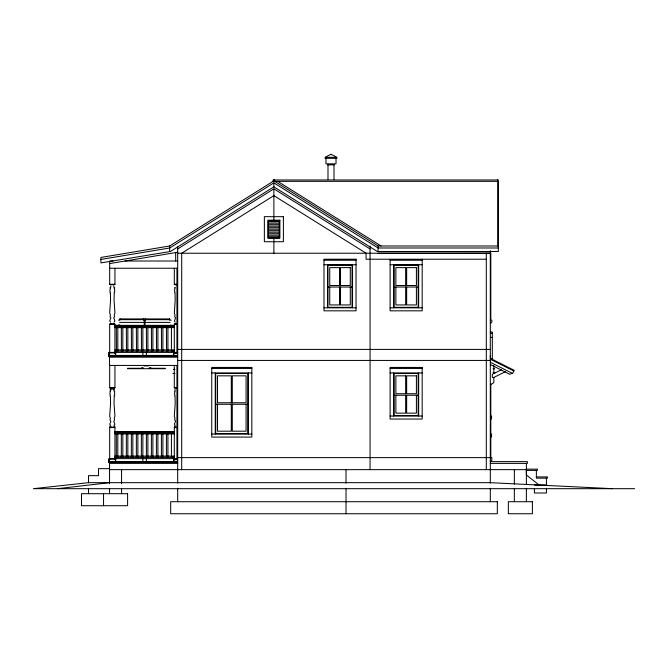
<?xml version="1.0" encoding="UTF-8"?>
<svg xmlns="http://www.w3.org/2000/svg" width="668" height="668" viewBox="0 0 668 668"><rect width="100%" height="100%" fill="white"/><g stroke="black" fill="none" stroke-linecap="round" stroke-linejoin="round"><path stroke-width="1" d="M108.926 355.418L109.56 352.412L108.926 352.913L108.926 355.418L109.56 352.412L177.688 352.412M108.926 461.63L109.56 458.624L108.926 459.125L108.926 461.63L109.56 458.624L177.688 458.624M174.189 458.624L173.555 461.63L174.189 458.624L173.555 459.626L177.688 459.626M175.484 318.285L174.381 320.957L175.208 322.151M175.484 421.491L174.381 424.163L175.208 425.357L174.381 426.368M174.306 352.412L173.555 353.414L173.555 355.418L174.189 352.412L173.555 353.414L177.688 353.414M173.555 459.626L174.306 458.624M109.752 426.368L110.579 425.357L109.752 424.163L110.855 421.491L110.003 419.972L110.404 418.385L109.677 416.197L110.546 403.798L110.437 396.483L109.836 395.974L110.437 395.389L109.802 393.627L110.437 391.673L109.869 391.106L110.738 390.588L110.738 389.319M491.506 419.045L491.565 416.106L490.813 416.039M491.506 437.081L491.565 434.142L490.813 434.075M114.938 352.412L115.689 352.913L115.055 352.412L115.689 355.418L115.689 352.913L108.926 352.913L109.56 352.412M114.938 458.624L115.689 459.125L115.055 458.624L115.689 461.63L115.689 459.125L108.926 459.125L109.56 458.624M114.687 389.026L109.928 389.026M114.036 322.151L114.863 320.957L113.76 317.592L114.612 316.766L114.211 315.179L114.938 312.666L114.069 300.592L114.178 293.277L114.779 292.768L114.178 292.183L114.812 290.421L114.178 288.467L114.746 287.9L113.869 287.382L113.869 286.113M108.926 352.913L109.677 352.412M108.926 459.125L109.677 458.624M498.328 247.987L378.088 247.987L273.88 182.857L273.88 186.831L170.423 251.494L100.91 262.908L100.91 257.439L169.672 245.983L273.88 180.853L378.088 245.983L498.328 245.983M273.88 182.857L169.672 247.987L100.91 259.443M177.688 248.955L273.88 188.835L370.072 248.955M501.367 369.771L492.316 374.297L492.316 377.462L493.819 377.462L505.359 371.692M511.797 373.329L509.834 374.305L490.312 364.544M175.367 287.382L174.498 287.9L175.066 288.467L174.431 290.421L175.066 292.183L174.465 292.768L175.066 293.277L175.175 300.592L174.306 312.991L175.033 315.179L174.632 316.766L175.484 317.592M175.367 390.588L174.498 391.106L175.066 391.673L174.431 393.627L175.066 395.389L174.465 395.974L175.066 396.483L175.175 403.798L174.306 416.197L175.033 418.385L174.632 419.972L175.484 420.798M113.309 284.651L114.938 284.276L109.677 284.276L111.306 284.651M111.306 323.98L109.677 324.356L114.938 324.356L113.309 323.98M175.934 323.98L174.306 324.356L176.936 324.356M113.309 387.857L114.938 387.482L109.677 387.482L111.306 387.857M111.306 427.186L109.677 427.562L114.938 427.562L113.309 427.186M175.934 427.186L174.306 427.562L176.936 427.562M116.316 350.633L117.818 350.633M121.326 350.633L122.828 350.633M126.336 350.633L127.838 350.633M131.346 350.633L132.849 350.633M136.356 350.633L137.858 350.633M141.365 350.633L142.868 350.633M146.376 350.633L147.879 350.633M151.386 350.633L152.888 350.633M156.395 350.633L157.898 350.633M161.405 350.633L162.908 350.633M166.416 350.633L167.918 350.633M171.425 350.633L172.928 350.884L171.425 350.884L171.425 327.312M116.316 456.845L117.818 456.845M121.326 456.845L122.828 456.845M126.336 456.845L127.838 456.845M131.346 456.845L132.849 456.845M136.356 456.845L137.858 456.845M141.365 456.845L142.868 456.845M146.376 456.845L147.879 456.845M151.386 456.845L152.888 456.845M156.395 456.845L157.898 456.845M161.405 456.845L162.908 456.845M166.416 456.845L167.918 456.845M171.425 456.845L172.928 457.096L171.425 457.096L171.425 433.524L172.928 433.524M109.677 263.576L177.688 252.237M57.448 488.684L109.552 482.672M612.556 488.684L490.312 482.672L88.51 482.672L33.4 488.684L634.6 488.684M324.982 158.333L337.006 158.333M327.487 164.846L334.501 164.846M273.095 181.345L273.095 179.968L273.88 179.35L274.665 179.968L497.827 179.968M497.827 181.345L274.665 181.345L274.665 179.968M268.394 221.684L279.366 221.684M268.394 223.187L279.366 223.187M268.394 224.69L279.366 224.69M268.394 226.193L279.366 226.193M268.394 227.696L279.366 227.696M268.394 229.199L279.366 229.199M268.394 230.702L279.366 230.702M268.394 232.205L279.366 232.205M268.394 233.708L279.366 233.708M268.394 235.211L279.366 235.211M268.394 236.714L279.366 236.714M378.088 253.214L490.312 253.18M177.688 253.247L490.813 253.214L490.813 319.847C492.458 319.312 492.266 324.005 490.312 322.853M486.304 259.226L366.064 259.226L366.064 253.214L273.88 195.632L181.696 253.247L181.696 469.646M323.98 260.228L356.044 260.228M390.112 260.228L422.176 260.228M109.677 261.013L113.017 261.013M125.041 261.013L177.688 261.013M323.98 264.737L356.044 264.737M390.112 264.737L422.176 264.737M109.677 268.244L177.688 268.244M176.936 284.276L174.306 284.276L175.934 284.651M110.429 284.777L114.186 284.777M175.058 284.777L176.936 284.777M327.988 287.031L352.036 287.031M394.12 287.031L418.168 287.031M323.98 307.823L356.044 307.823M390.112 307.823L422.176 307.823M119.948 318.92L169.672 318.92M119.948 319.671L169.672 319.671M143.745 319.922L143.62 318.669M145.499 319.922L145.624 318.669M118.445 320.114L119.697 320.114M143.996 320.172L145.248 320.172M169.922 320.172L171.175 320.172M110.303 323.838L114.311 323.838M174.933 323.838L176.936 323.838M118.704 325.124L119.43 325.124M117.944 325.249L120.198 325.249M170.19 325.182L170.908 325.182M114.938 325.358L174.306 325.358M117.944 325.625L120.198 325.625M143.645 325.683L145.599 325.683M169.572 325.683L171.526 325.683M114.938 325.859L174.306 325.859M114.938 326.109L174.306 326.109M114.938 327.362L174.306 327.362M114.938 327.612L174.306 327.612M490.312 332.004L492.316 332.004L492.316 358.925L490.245 358.925M490.312 333.299L492.316 333.299M490.312 337.423L492.316 337.423M177.688 349.406L490.312 349.406M114.938 349.907L174.306 349.907M114.938 351.159L174.306 351.159M177.688 355.418L108.55 355.418L108.55 356.169L109.552 357.171L177.688 357.171M490.312 355.877L490.379 358.382L514.151 370.297L512.581 373.437L490.312 362.298M108.55 356.169L177.688 356.169M177.688 360.428L490.312 360.428M177.688 365.438L109.552 365.438L109.552 357.171M144.171 365.88L148.455 365.88M141.658 368.06L143.161 368.06M149.465 368.06L150.968 368.06M141.658 368.26L143.269 368.26M149.356 368.26L150.968 368.26M127.454 368.293L143.595 368.293M148.747 368.293L165.171 368.293M211.756 368.444L251.836 368.444M390.112 368.444L422.176 368.444M127.454 368.694L165.171 368.694M493.051 368.602L494.504 368.602M493.527 368.719L494.637 368.719M173.496 369.371L174.866 369.371M173.363 369.488L174.39 369.488M493.026 372.686L495.172 372.686M211.756 372.953L251.836 372.953M390.112 372.953L422.176 372.953M172.828 373.454L174.974 373.454M490.312 384.776L493.819 382.706L493.819 377.462M176.936 387.482L174.306 387.482L175.934 387.857M110.429 387.983L114.186 387.983M175.058 387.983L176.936 387.983M175.2 389.319L174.557 389.026M394.12 395.247L418.168 395.247M215.764 404.265L247.828 404.265M390.112 416.039L422.176 416.039M110.303 427.044L112.307 427.044M113.309 427.044L114.311 427.044M174.933 427.044L175.934 427.044M114.938 431.57L174.306 431.57M114.938 432.071L174.306 432.071M114.938 432.321L174.306 432.321M114.938 433.574L174.306 433.574M114.938 433.824L174.306 433.824M211.756 434.075L251.836 434.075M114.938 456.119L174.306 456.119M114.938 457.371L174.306 457.371M177.688 457.622L491.815 457.622L491.815 460.628L490.312 460.628M177.688 461.63L108.55 461.63L109.552 463.383L177.688 463.383M490.312 461.63L527.386 461.63L527.386 463.383L490.312 463.383M108.55 462.381L177.688 462.381M109.552 468.644L98.53 468.644L98.53 475.658L88.51 475.658L88.51 482.672M526.384 469.145L537.406 469.145L537.406 470.397L526.342 470.397L526.384 474.973L539.059 484.976M109.552 469.646L526.384 469.646M536.404 476.91L547.426 476.91L547.426 478.163L536.362 478.163L536.362 470.397M534.4 484.976L546.424 484.976L546.382 478.163M490.312 359.217L513.817 370.974M277.671 181.345L381.094 245.983M273.88 186.831L377.336 251.494L498.328 251.494L498.328 180.853M110.579 322.151L109.752 320.957L110.855 317.592L110.003 316.766L110.404 315.179L109.677 312.666L110.546 300.592L110.437 293.277L109.836 292.768L110.437 292.183L109.802 290.421L110.437 288.467L109.869 287.9L110.738 287.382L110.738 286.113M115.055 352.412L115.689 352.913M115.055 458.624L115.689 459.125M114.863 426.368L114.036 425.357L114.863 424.163L113.76 421.491L114.612 419.972L114.211 418.385L114.938 416.197L114.069 403.798L114.178 396.483L114.779 395.974L114.178 395.389L114.812 393.627L114.178 391.673L114.746 391.106L113.869 390.588L113.869 389.319M546.424 488.984L546.424 492.992L534.4 492.992L534.4 488.984M526.384 463.383L526.384 484.125M526.384 488.266L526.384 501.71M514.36 469.646L514.36 484.125M514.36 488.266L514.36 501.71M497.827 179.35L497.827 245.983M493.819 365.421L493.819 373.546M490.813 384.2L490.813 457.622M490.312 250.65L490.312 483.098M490.312 488.266L490.312 501.71M486.304 253.214L486.304 469.646M422.176 259.226L422.176 310.829L390.112 310.829L390.112 259.226M418.669 264.737L418.669 307.823M418.669 372.953L418.669 416.039M416.414 287.031L416.414 304.942L406.645 304.942L406.645 287.031M416.414 395.247L416.414 413.158L406.645 413.158L406.645 395.247M405.643 287.031L405.643 304.942L395.873 304.942L395.873 287.031M405.643 395.247L405.643 413.158L395.873 413.158L395.873 395.247M393.619 264.737L393.619 307.823M393.619 372.953L393.619 416.039M378.088 245.983L378.088 251.494M370.072 246.074L370.072 469.646M352.537 264.737L352.537 307.823M350.282 287.031L350.282 304.942L340.513 304.942L340.513 287.031M346.024 469.646L346.024 483.098M346.024 488.266L346.024 513.734M339.511 287.031L339.511 304.942L329.741 304.942L329.741 287.031M336.004 158.333L336.004 163.844L325.984 163.844L325.984 158.333M334 164.846L334 179.425M327.988 164.846L327.988 179.425M327.487 264.737L327.487 307.823M273.88 188.835L273.88 220.181M273.88 238.217L273.88 253.306M248.329 372.953L248.329 434.075M246.074 404.265L246.074 431.194L232.297 431.194L232.297 404.265M232.297 402.762L232.297 375.834L246.074 375.834L246.074 402.762L217.517 402.762L217.517 375.834L231.295 375.834L231.295 402.762M231.295 404.265L231.295 431.194L217.517 431.194L217.517 404.265M215.263 372.953L215.263 434.075M177.688 246.951L177.688 483.098M177.688 488.266L177.688 501.71M176.936 268.244L176.936 353.347M176.936 365.438L176.936 459.567M175.684 252.571L175.684 261.013M174.306 268.244L174.306 284.651M174.306 323.98L174.306 353.347M174.306 365.438L174.306 387.857M174.306 427.186L174.306 459.567M170.048 322.41L119.572 322.41M169.672 245.983L169.672 251.569M169.672 318.669L169.672 319.922M167.918 327.312L167.918 350.884L166.541 350.909L166.416 327.312M162.908 327.312L162.908 350.884L161.531 350.909L161.405 327.312M157.898 327.312L157.898 350.884L156.521 350.909L156.395 327.312M152.888 327.312L152.888 350.884L151.511 350.909L151.386 327.312M147.879 327.312L147.879 350.884L146.501 350.909L146.376 327.312M146.376 352.412L146.376 355.418M146.376 458.624L146.376 461.63M144.998 320.172L144.998 325.182L144.263 325.182L144.246 320.172M142.868 327.312L142.868 350.884L141.491 350.909L141.365 327.312M142.868 352.412L142.868 355.418M142.868 458.624L142.868 461.63M137.858 327.312L137.858 350.884L136.481 350.909L136.356 327.312M132.849 327.312L132.849 350.884L131.471 350.909L131.346 327.312M127.838 327.312L127.838 350.884L126.461 350.909L126.336 327.312M122.828 327.312L122.828 350.884L121.451 350.909L121.326 327.312M121.576 469.646L121.576 483.674M121.576 488.684L121.576 493.694M119.948 318.611L119.948 319.863M117.818 327.312L117.818 350.884L116.441 350.909L116.316 327.312M114.938 268.244L114.938 284.651M114.938 323.98L114.938 353.347M114.938 365.438L114.938 387.857M114.938 427.186L114.938 459.567M109.677 261.864L109.677 284.651M109.677 323.98L109.677 353.347M109.677 365.438L109.677 387.857M109.677 427.186L109.677 459.567M109.552 463.383L109.552 483.674M109.552 488.475L109.552 493.694M103.54 493.694L103.54 505.718M88.51 488.684L88.51 493.694M330.994 154.266L324.982 157.272L337.006 157.272L330.994 154.266M117.818 457.096L116.316 457.096L116.316 433.524L117.818 433.524L117.818 457.096M122.828 457.096L121.326 457.096L121.326 433.524L122.828 433.524L122.828 457.096M127.838 457.096L126.336 457.096L126.336 433.524L127.838 433.524L127.838 457.096M132.849 457.096L131.346 457.096L131.346 433.524L132.849 433.524L132.849 457.096M137.858 457.096L136.356 457.096L136.356 433.524L137.858 433.524L137.858 457.096M142.868 457.096L141.365 457.096L141.365 433.524L142.868 433.524L142.868 457.096M147.879 457.096L146.376 457.096L146.376 433.524L147.879 433.524L147.879 457.096M152.888 457.096L151.386 457.096L151.386 433.524L152.888 433.524L152.888 457.096M157.898 457.096L156.395 457.096L156.395 433.524L157.898 433.524L157.898 457.096M162.908 457.096L161.405 457.096L161.405 433.524L162.908 433.524L162.908 457.096M167.918 457.096L166.416 457.096L166.416 433.524L167.918 433.524L167.918 457.096M283.399 216.674L264.361 216.674L264.361 241.724L283.399 241.724L283.399 216.674M279.892 220.181L267.868 220.181L267.868 238.217L279.892 238.217L279.892 220.181M279.391 220.682L268.369 220.682L268.369 237.716L279.391 237.716L279.391 220.682M356.044 259.226L323.98 259.226L323.98 310.829L356.044 310.829L356.044 259.226M352.036 265.238L327.988 265.238L327.988 307.322L352.036 307.322L352.036 265.238M418.168 265.238L394.12 265.238L394.12 307.322L418.168 307.322L418.168 265.238M339.511 267.618L329.741 267.618L329.741 285.528L339.511 285.528L339.511 267.618M350.282 267.618L340.513 267.618L340.513 285.528L350.282 285.528L350.282 267.618M405.643 267.618L395.873 267.618L395.873 285.528L405.643 285.528L405.643 267.618M416.414 267.618L406.645 267.618L406.645 285.528L416.414 285.528L416.414 267.618M251.836 367.442L211.756 367.442L211.756 437.081L251.836 437.081L251.836 367.442M422.176 367.442L390.112 367.442L390.112 419.045L422.176 419.045L422.176 367.442M247.828 373.454L215.764 373.454L215.764 433.574L247.828 433.574L247.828 373.454M418.168 373.454L394.12 373.454L394.12 415.538L418.168 415.538L418.168 373.454M405.643 375.834L395.873 375.834L395.873 393.744L405.643 393.744L405.643 375.834M416.414 375.834L406.645 375.834L406.645 393.744L416.414 393.744L416.414 375.834M127.588 493.694L81.496 493.694L81.496 505.718L127.588 505.718L127.588 493.694M497.326 501.71L170.674 501.71L170.674 513.734L497.326 513.734L497.326 501.71M532.396 501.71L508.348 501.71L508.348 513.734L532.396 513.734L532.396 501.71"/></g></svg>
